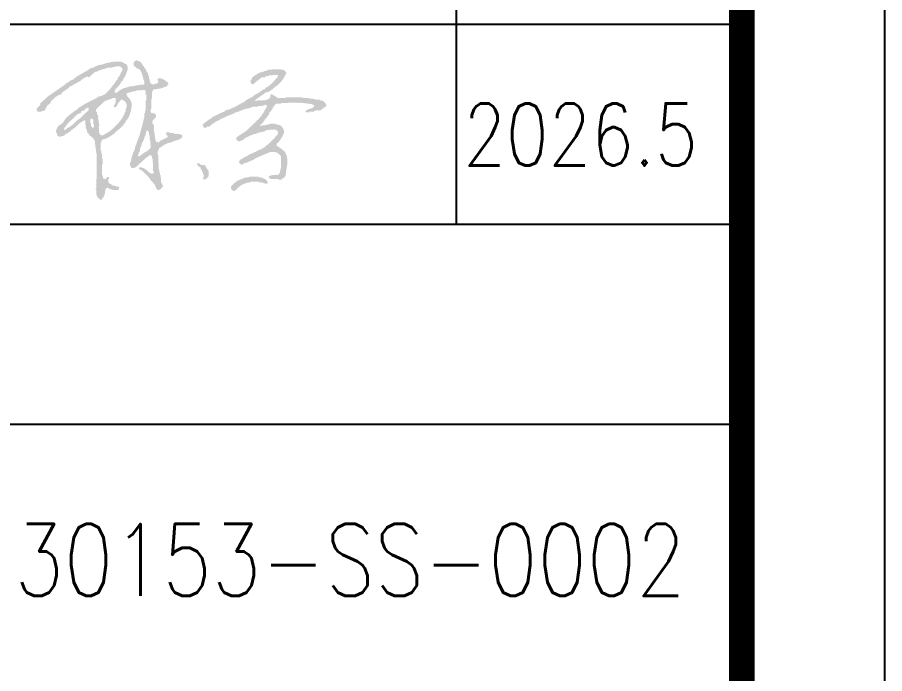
# Model space of a CAD drawing. Header units: metres. Extents: x 497246 to 997717, y 2998582 to 5998198.
# Drawn here: x 499059.81 to 499090.18, y 2999179.69 to 2999202.67 of the extents above; entities that cross this region are included whole.
import ezdxf

# ---------------------------------------------------------------- set-up
doc = ezdxf.new("R2010")
doc.units = ezdxf.units.M
doc.header["$LTSCALE"] = 1000
doc.layers.get('0').update_dxf_attribs({"linetype": 'CONTINUOUS'})
doc.layers.add('DIM', color=3, linetype='CONTINUOUS')
doc.layers.add('文字-给水', color=140, linetype='CONTINUOUS')
doc.styles.add('HZTXT', font='txt', dxfattribs={"width": 0.7, "bigfont": 'HZTXT'})

msp = doc.modelspace()

# ---------------------------------------------------------------- hatches: boundary and pattern name
h = msp.add_hatch(color=256)
h.dxf.hatch_style = 1
h.paths.add_polyline_path([(499063.356, 2999201.113), (499063.356, 2999201.134), (499063.377, 2999201.113), (499063.457, 2999201.113), (499063.608, 2999201.033), (499063.64, 2999201.014), (499063.655, 2999200.99), (499063.658, 2999200.953), (499063.678, 2999200.953), (499063.668, 2999200.832), (499063.623, 2999200.688), (499063.589, 2999200.617), (499063.508, 2999200.49), (499063.504, 2999200.459), (499063.487, 2999200.438), (499063.457, 2999200.43), (499063.457, 2999200.39), (499063.417, 2999200.369), (499063.417, 2999200.339), (499063.286, 2999200.188), (499063.254, 2999200.169), (499063.239, 2999200.145), (499063.236, 2999200.108), (499063.216, 2999200.108), (499063.214, 2999200.075), (499063.218, 2999200.055), (499063.236, 2999200.028), (499063.296, 2999200.028), (499063.296, 2999200.048), (499063.327, 2999200.048), (499063.387, 2999200.108), (499063.5, 2999200.172), (499063.562, 2999200.197), (499063.689, 2999200.229), (499063.753, 2999200.252), (499063.79, 2999200.256), (499063.859, 2999200.249), (499063.859, 2999200.269), (499063.94, 2999200.269), (499063.94, 2999200.289), (499064.08, 2999200.289), (499064.08, 2999200.309), (499064.241, 2999200.309), (499064.261, 2999200.329), (499064.261, 2999200.43), (499064.241, 2999200.43), (499064.241, 2999200.49), (499064.221, 2999200.49), (499064.211, 2999200.571), (499064.151, 2999200.751), (499064.118, 2999200.817), (499064.086, 2999200.849), (499064.02, 2999200.882), (499063.989, 2999200.885), (499063.968, 2999200.902), (499063.96, 2999200.932), (499063.899, 2999200.953), (499063.899, 2999200.993), (499063.879, 2999200.993), (499063.879, 2999201.083), (499063.93, 2999201.134), (499063.958, 2999201.157), (499063.984, 2999201.163), (499064.02, 2999201.154), (499064.121, 2999201.103), (499064.15, 2999201.088), (499064.163, 2999201.066), (499064.161, 2999201.033), (499064.181, 2999201.033), (499064.211, 2999200.973), (499064.243, 2999200.953), (499064.258, 2999200.93), (499064.261, 2999200.892), (499064.281, 2999200.892), (499064.332, 2999200.792), (499064.335, 2999200.76), (499064.351, 2999200.74), (499064.382, 2999200.731), (499064.382, 2999200.691), (499064.402, 2999200.691), (499064.402, 2999200.611), (499064.422, 2999200.611), (499064.422, 2999200.51), (499064.442, 2999200.51), (499064.442, 2999200.43), (499064.462, 2999200.43), (499064.46, 2999200.396), (499064.464, 2999200.377), (499064.482, 2999200.349), (499064.523, 2999200.349), (499064.523, 2999200.329), (499064.623, 2999200.329), (499064.623, 2999200.349), (499064.694, 2999200.349), (499064.724, 2999200.379), (499064.746, 2999200.399), (499064.753, 2999200.422), (499064.744, 2999200.45), (499064.724, 2999200.45), (499064.724, 2999200.53), (499064.864, 2999200.53), (499064.864, 2999200.51), (499064.925, 2999200.51), (499064.945, 2999200.47), (499064.985, 2999200.47), (499065.005, 2999200.43), (499065.036, 2999200.43), (499065.106, 2999200.349), (499065.045, 2999200.258), (499064.879, 2999200.194), (499064.79, 2999200.171), (499064.613, 2999200.148), (499064.59, 2999200.147), (499064.575, 2999200.138), (499064.563, 2999200.118), (499064.539, 2999200.089), (499064.534, 2999200.064), (499064.543, 2999200.028), (499064.523, 2999200.028), (499064.523, 2999199.827), (499064.503, 2999199.827), (499064.503, 2999199.465), (499064.482, 2999199.465), (499064.482, 2999199.344), (499064.503, 2999199.324), (499064.57, 2999199.316), (499064.607, 2999199.302), (499064.663, 2999199.264), (499064.663, 2999199.173), (499064.553, 2999199.062), (499064.538, 2999199.025), (499064.536, 2999199.001), (499064.543, 2999198.962), (499064.582, 2999198.905), (499064.595, 2999198.869), (499064.603, 2999198.801), (499064.583, 2999198.801), (499064.593, 2999198.741), (499064.634, 2999198.459), (499064.643, 2999198.359), (499064.663, 2999198.359), (499064.684, 2999198.298), (499064.764, 2999198.298), (499064.764, 2999198.318), (499064.804, 2999198.318), (499064.799, 2999198.332), (499064.81, 2999198.348), (499064.824, 2999198.348), (499065.045, 2999198.459), (499065.063, 2999198.463), (499065.073, 2999198.483), (499065.066, 2999198.499), (499065.096, 2999198.499), (499065.076, 2999198.52), (499065.043, 2999198.539), (499065.029, 2999198.563), (499065.025, 2999198.6), (499065.005, 2999198.6), (499065.025, 2999198.64), (499065.146, 2999198.64), (499065.146, 2999198.62), (499065.287, 2999198.62), (499065.287, 2999198.6), (499065.327, 2999198.6), (499065.327, 2999198.58), (499065.387, 2999198.58), (499065.387, 2999198.6), (499065.427, 2999198.6), (499065.427, 2999198.58), (499065.508, 2999198.58), (499065.508, 2999198.56), (499065.553, 2999198.563), (499065.588, 2999198.54), (499065.588, 2999198.489), (499065.498, 2999198.399), (499065.237, 2999198.318), (499065.226, 2999198.298), (499065.146, 2999198.298), (499065.146, 2999198.278), (499065.086, 2999198.268), (499064.925, 2999198.187), (499064.91, 2999198.187), (499064.9, 2999198.171), (499064.905, 2999198.158), (499064.864, 2999198.158), (499064.844, 2999198.117), (499064.815, 2999198.117), (499064.782, 2999198.098), (499064.767, 2999198.074), (499064.764, 2999198.037), (499064.744, 2999198.037), (499064.744, 2999197.977), (499064.724, 2999197.977), (499064.724, 2999197.856), (499064.744, 2999197.856), (499064.744, 2999197.575), (499064.764, 2999197.575), (499064.764, 2999197.333), (499064.784, 2999197.333), (499064.784, 2999197.233), (499064.804, 2999197.233), (499064.804, 2999197.152), (499064.824, 2999197.152), (499064.824, 2999197.052), (499064.844, 2999197.052), (499064.844, 2999196.891), (499064.864, 2999196.891), (499064.864, 2999196.831), (499064.885, 2999196.831), (499064.885, 2999196.79), (499064.905, 2999196.79), (499064.905, 2999196.74), (499064.844, 2999196.679), (499064.825, 2999196.648), (499064.801, 2999196.633), (499064.764, 2999196.629), (499064.764, 2999196.609), (499064.694, 2999196.65), (499064.634, 2999196.77), (499064.63, 2999196.801), (499064.613, 2999196.822), (499064.583, 2999196.831), (499064.583, 2999196.86), (499064.513, 2999196.931), (499064.48, 2999196.95), (499064.466, 2999196.974), (499064.462, 2999197.012), (499064.442, 2999197.012), (499064.412, 2999197.072), (499064.201, 2999197.283), (499064.161, 2999197.293), (499064.161, 2999197.313), (499064.115, 2999197.33), (499064.092, 2999197.346), (499064.06, 2999197.383), (499064.08, 2999197.394), (499064.08, 2999197.414), (499064.181, 2999197.414), (499064.181, 2999197.394), (499064.241, 2999197.394), (499064.241, 2999197.373), (499064.281, 2999197.373), (499064.281, 2999197.353), (499064.362, 2999197.303), (499064.414, 2999197.245), (499064.45, 2999197.22), (499064.523, 2999197.192), (499064.583, 2999197.213), (499064.583, 2999197.293), (499064.563, 2999197.293), (499064.563, 2999197.575), (499064.543, 2999197.575), (499064.543, 2999197.735), (499064.523, 2999197.735), (499064.528, 2999197.776), (499064.523, 2999197.8), (499064.503, 2999197.836), (499064.422, 2999197.836), (499064.402, 2999197.796), (499064.372, 2999197.796), (499064, 2999197.464), (499063.98, 2999197.432), (499063.957, 2999197.417), (499063.919, 2999197.414), (499063.919, 2999197.394), (499063.829, 2999197.394), (499063.797, 2999197.413), (499063.782, 2999197.437), (499063.779, 2999197.474), (499063.759, 2999197.474), (499063.759, 2999197.595), (499063.779, 2999197.595), (499063.779, 2999197.655), (499063.799, 2999197.655), (499063.809, 2999197.755), (499063.87, 2999197.936), (499063.915, 2999198.026), (499063.931, 2999198.078), (499063.94, 2999198.178), (499063.96, 2999198.178), (499064.08, 2999198.529), (499064.08, 2999198.499), (499064.091, 2999198.54), (499064.131, 2999198.701), (499064.151, 2999198.761), (499064.252, 2999199.163), (499064.261, 2999199.304), (499064.281, 2999199.304), (499064.281, 2999199.404), (499064.301, 2999199.404), (499064.301, 2999199.766), (499064.322, 2999199.766), (499064.322, 2999199.967), (499064.301, 2999199.967), (499064.301, 2999200.068), (499064.281, 2999200.128), (499064.181, 2999200.128), (499064.181, 2999200.108), (499063.98, 2999200.108), (499063.98, 2999200.088), (499063.879, 2999200.078), (499063.718, 2999200.037), (499063.638, 2999200.007), (499063.638, 2999199.927), (499063.658, 2999199.927), (499063.658, 2999199.897), (499063.738, 2999199.816), (499063.79, 2999199.734), (499063.808, 2999199.682), (499063.819, 2999199.585), (499063.789, 2999199.404), (499063.779, 2999199.344), (499063.759, 2999199.324), (499063.749, 2999199.264), (499063.668, 2999199.103), (499063.667, 2999199.088), (499063.652, 2999199.078), (499063.638, 2999199.083), (499063.578, 2999198.972), (499063.483, 2999198.852), (499063.426, 2999198.796), (499063.307, 2999198.701), (499063.227, 2999198.618), (499063.182, 2999198.581), (499063.085, 2999198.52), (499062.965, 2999198.446), (499062.898, 2999198.417), (499062.764, 2999198.379), (499062.773, 2999198.339), (499062.753, 2999198.339), (499062.753, 2999198.278), (499062.733, 2999198.278), (499062.733, 2999197.997), (499062.753, 2999197.997), (499062.753, 2999197.896), (499062.773, 2999197.896), (499062.773, 2999197.715), (499062.793, 2999197.715), (499062.793, 2999197.514), (499062.773, 2999197.514), (499062.773, 2999197.132), (499062.793, 2999197.132), (499062.793, 2999197.092), (499062.814, 2999197.092), (499062.811, 2999197.059), (499062.816, 2999197.039), (499062.834, 2999197.012), (499062.904, 2999197.012), (499062.945, 2999197.052), (499062.963, 2999197.074), (499062.987, 2999197.081), (499063.015, 2999197.072), (499063.015, 2999197.012), (499062.994, 2999197.012), (499062.994, 2999196.901), (499063.015, 2999196.88), (499063.034, 2999196.849), (499063.058, 2999196.834), (499063.095, 2999196.831), (499063.115, 2999196.79), (499063.175, 2999196.78), (499063.336, 2999196.74), (499063.377, 2999196.7), (499063.356, 2999196.629), (499063.135, 2999196.629), (499063.135, 2999196.65), (499063.075, 2999196.65), (499062.954, 2999196.71), (499062.954, 2999196.69), (499062.914, 2999196.69), (499062.914, 2999196.65), (499062.894, 2999196.65), (499062.894, 2999196.589), (499062.874, 2999196.589), (499062.874, 2999196.489), (499062.854, 2999196.489), (499062.854, 2999196.408), (499062.834, 2999196.408), (499062.834, 2999196.368), (499062.793, 2999196.348), (499062.773, 2999196.288), (499062.703, 2999196.288), (499062.663, 2999196.328), (499062.63, 2999196.347), (499062.616, 2999196.371), (499062.612, 2999196.408), (499062.592, 2999196.408), (499062.592, 2999196.469), (499062.572, 2999196.469), (499062.572, 2999196.629), (499062.552, 2999196.629), (499062.552, 2999196.67), (499062.572, 2999196.67), (499062.572, 2999197.012), (499062.592, 2999197.012), (499062.592, 2999197.805), (499062.583, 2999197.876), (499062.542, 2999198.158), (499062.532, 2999198.228), (499062.532, 2999198.318), (499062.502, 2999198.379), (499062.456, 2999198.445), (499062.427, 2999198.474), (499062.361, 2999198.52), (499062.329, 2999198.539), (499062.314, 2999198.563), (499062.311, 2999198.6), (499062.271, 2999198.62), (499062.241, 2999198.721), (499062.212, 2999198.788), (499062.205, 2999198.828), (499062.21, 2999198.902), (499062.19, 2999198.902), (499062.19, 2999199.062), (499062.13, 2999199.062), (499062.13, 2999199.042), (499062.09, 2999199.042), (499062.07, 2999199.002), (499062.04, 2999199.002), (499061.848, 2999198.831), (499061.829, 2999198.799), (499061.805, 2999198.784), (499061.768, 2999198.781), (499061.748, 2999198.741), (499061.718, 2999198.741), (499061.651, 2999198.67), (499061.611, 2999198.638), (499061.527, 2999198.59), (499061.495, 2999198.587), (499061.475, 2999198.57), (499061.466, 2999198.54), (499061.276, 2999198.479), (499061.285, 2999198.499), (499061.256, 2999198.499), (499061.223, 2999198.519), (499061.208, 2999198.542), (499061.205, 2999198.58), (499061.185, 2999198.58), (499061.185, 2999198.64), (499061.165, 2999198.64), (499061.165, 2999198.721), (499061.185, 2999198.721), (499061.185, 2999198.781), (499061.205, 2999198.781), (499061.205, 2999198.811), (499061.246, 2999198.866), (499061.275, 2999198.891), (499061.336, 2999198.922), (499061.407, 2999198.988), (499061.438, 2999199.028), (499061.486, 2999199.112), (499061.583, 2999199.21), (499061.636, 2999199.255), (499061.748, 2999199.334), (499061.767, 2999199.366), (499061.791, 2999199.381), (499061.828, 2999199.384), (499061.828, 2999199.404), (499061.889, 2999199.434), (499061.941, 2999199.492), (499061.977, 2999199.517), (499062.049, 2999199.545), (499062.029, 2999199.545), (499062.225, 2999199.663), (499062.326, 2999199.717), (499062.532, 2999199.816), (499062.563, 2999199.82), (499062.584, 2999199.836), (499062.592, 2999199.867), (499062.633, 2999199.867), (499062.633, 2999199.887), (499062.733, 2999199.91), (499062.783, 2999199.928), (499062.874, 2999199.977), (499063.065, 2999200.168), (499063.186, 2999200.329), (499063.218, 2999200.349), (499063.232, 2999200.372), (499063.236, 2999200.41), (499063.276, 2999200.43), (499063.276, 2999200.47), (499063.307, 2999200.478), (499063.323, 2999200.499), (499063.327, 2999200.53), (499063.329, 2999200.561), (499063.346, 2999200.582), (499063.377, 2999200.591), (499063.377, 2999200.631), (499063.417, 2999200.651), (499063.417, 2999200.711), (499063.437, 2999200.711), (499063.437, 2999200.751), (499063.477, 2999200.772), (499063.477, 2999200.832), (499063.497, 2999200.832), (499063.497, 2999200.862), (499063.407, 2999200.953), (499063.236, 2999200.953), (499063.236, 2999200.932), (499063.135, 2999200.932), (499063.135, 2999200.912), (499062.974, 2999200.912), (499062.974, 2999200.892), (499062.914, 2999200.892), (499062.914, 2999200.872), (499062.834, 2999200.862), (499062.653, 2999200.801), (499062.623, 2999200.792), (499062.612, 2999200.772), (499062.552, 2999200.772), (499062.552, 2999200.751), (499062.512, 2999200.751), (499062.492, 2999200.711), (499062.462, 2999200.711), (499062.371, 2999200.62), (499062.352, 2999200.589), (499062.328, 2999200.574), (499062.291, 2999200.571), (499062.291, 2999200.591), (499062.21, 2999200.591), (499062.21, 2999200.571), (499062.17, 2999200.571), (499062.15, 2999200.53), (499062.11, 2999200.53), (499062.09, 2999200.49), (499062.049, 2999200.49), (499062.029, 2999200.45), (499061.828, 2999200.339), (499061.797, 2999200.336), (499061.776, 2999200.32), (499061.768, 2999200.289), (499061.728, 2999200.289), (499061.728, 2999200.269), (499061.678, 2999200.269), (499061.581, 2999200.179), (499061.527, 2999200.139), (499061.416, 2999200.068), (499061.379, 2999200.036), (499061.363, 2999200.013), (499061.346, 2999199.967), (499061.265, 2999199.967), (499061.265, 2999199.947), (499061.155, 2999199.887), (499061.004, 2999199.746), (499060.973, 2999199.682), (499060.949, 2999199.65), (499060.894, 2999199.605), (499060.861, 2999199.586), (499060.846, 2999199.562), (499060.843, 2999199.525), (499060.803, 2999199.505), (499060.803, 2999199.454), (499060.783, 2999199.422), (499060.76, 2999199.408), (499060.722, 2999199.404), (499060.722, 2999199.384), (499060.662, 2999199.384), (499060.662, 2999199.364), (499060.521, 2999199.364), (499060.501, 2999199.384), (499060.501, 2999199.424), (499060.481, 2999199.424), (499060.481, 2999199.474), (499060.582, 2999199.575), (499060.604, 2999199.594), (499060.611, 2999199.618), (499060.602, 2999199.646), (499060.622, 2999199.646), (499060.622, 2999199.675), (499060.713, 2999199.746), (499060.829, 2999199.856), (499060.892, 2999199.907), (499061.024, 2999199.997), (499061.486, 2999200.319), (499061.506, 2999200.351), (499061.529, 2999200.366), (499061.567, 2999200.369), (499061.587, 2999200.41), (499061.627, 2999200.41), (499061.627, 2999200.43), (499061.728, 2999200.48), (499061.759, 2999200.483), (499061.78, 2999200.5), (499061.788, 2999200.53), (499061.828, 2999200.53), (499061.848, 2999200.571), (499062.21, 2999200.781), (499062.242, 2999200.785), (499062.262, 2999200.801), (499062.271, 2999200.832), (499062.311, 2999200.832), (499062.331, 2999200.872), (499062.532, 2999200.932), (499062.532, 2999200.953), (499062.572, 2999200.953), (499062.572, 2999200.973), (499062.633, 2999200.973), (499062.633, 2999200.993), (499062.747, 2999201.011), (499062.805, 2999201.025), (499062.914, 2999201.063), (499063.115, 2999201.103), (499063.166, 2999201.113)])
h.paths.add_polyline_path([(499063.446, 2999199.788), (499063.469, 2999199.795), (499063.497, 2999199.786), (499063.568, 2999199.726), (499063.6, 2999199.707), (499063.614, 2999199.683), (499063.618, 2999199.646), (499063.638, 2999199.646), (499063.638, 2999199.505), (499063.618, 2999199.505), (499063.618, 2999199.465), (499063.598, 2999199.465), (499063.598, 2999199.364), (499063.578, 2999199.364), (499063.568, 2999199.304), (499063.487, 2999199.143), (499063.347, 2999198.962), (499063.135, 2999198.75), (499063.075, 2999198.71), (499063.056, 2999198.678), (499063.032, 2999198.664), (499062.994, 2999198.66), (499062.974, 2999198.62), (499062.914, 2999198.62), (499062.919, 2999198.606), (499062.909, 2999198.591), (499062.894, 2999198.59), (499062.842, 2999198.553), (499062.807, 2999198.541), (499062.744, 2999198.54), (499062.711, 2999198.559), (499062.696, 2999198.583), (499062.693, 2999198.62), (499062.673, 2999198.62), (499062.673, 2999198.781), (499062.653, 2999198.781), (499062.653, 2999198.861), (499062.683, 2999198.861), (499062.673, 2999198.922), (499062.643, 2999199.103), (499062.633, 2999199.203), (499062.653, 2999199.203), (499062.614, 2999199.26), (499062.601, 2999199.296), (499062.592, 2999199.364), (499062.572, 2999199.364), (499062.565, 2999199.404), (499062.567, 2999199.427), (499062.583, 2999199.465), (499062.733, 2999199.615), (499062.814, 2999199.675), (499062.833, 2999199.708), (499062.857, 2999199.723), (499062.894, 2999199.726), (499062.894, 2999199.746), (499063.135, 2999199.827), (499063.135, 2999199.847), (499063.256, 2999199.847), (499063.256, 2999199.666), (499063.216, 2999199.646), (499063.216, 2999199.605), (499063.196, 2999199.605), (499063.196, 2999199.525), (499063.216, 2999199.525), (499063.216, 2999199.494), (499063.266, 2999199.545), (499063.298, 2999199.564), (499063.313, 2999199.588), (499063.316, 2999199.625), (499063.427, 2999199.766)], flags=16)
h.paths.add_polyline_path([(499062.311, 2999199.485), (499062.311, 2999199.424), (499062.291, 2999199.424), (499062.291, 2999199.394), (499062.21, 2999199.334), (499062.009, 2999199.132), (499061.889, 2999199.052), (499061.748, 2999198.911), (499061.607, 2999198.811), (499061.576, 2999198.808), (499061.555, 2999198.791), (499061.547, 2999198.761), (499061.507, 2999198.761), (499061.486, 2999198.721), (499061.446, 2999198.721), (499061.446, 2999198.781), (499061.466, 2999198.781), (499061.466, 2999198.821), (499061.507, 2999198.841), (499061.507, 2999198.881), (499061.547, 2999198.902), (499061.547, 2999198.931), (499061.839, 2999199.203), (499061.896, 2999199.261), (499061.933, 2999199.286), (499062.009, 2999199.313), (499062.038, 2999199.329), (499062.052, 2999199.352), (499062.049, 2999199.384), (499062.09, 2999199.384), (499062.09, 2999199.404), (499062.14, 2999199.404), (499062.188, 2999199.462), (499062.221, 2999199.486), (499062.291, 2999199.515), (499062.291, 2999199.485)], flags=16)
h.paths.add_polyline_path([(499062.452, 2999199.123), (499062.452, 2999199.083), (499062.472, 2999199.083), (499062.472, 2999198.922), (499062.492, 2999198.922), (499062.492, 2999198.821), (499062.472, 2999198.801), (499062.442, 2999198.801), (499062.402, 2999198.841), (499062.386, 2999198.888), (499062.384, 2999198.914), (499062.391, 2999198.962), (499062.371, 2999198.962), (499062.371, 2999199.103), (499062.391, 2999199.123)], flags=16)
h.paths.add_polyline_path([(499064.342, 2999198.701), (499064.402, 2999198.701), (499064.402, 2999198.64), (499064.422, 2999198.64), (499064.422, 2999198.54), (499064.442, 2999198.54), (499064.442, 2999198.359), (499064.462, 2999198.359), (499064.462, 2999198.218), (499064.482, 2999198.218), (499064.482, 2999198.107), (499064.422, 2999198.047), (499064.403, 2999198.015), (499064.379, 2999198), (499064.342, 2999197.997), (499064.322, 2999197.957), (499064.292, 2999197.957), (499064.071, 2999197.796), (499064.06, 2999197.816), (499064.03, 2999197.816), (499064.08, 2999197.966), (499064.1, 2999197.977), (499064.1, 2999198.077), (499064.121, 2999198.077), (499064.121, 2999198.117), (499064.141, 2999198.117), (499064.141, 2999198.178), (499064.161, 2999198.178), (499064.161, 2999198.238), (499064.221, 2999198.349), (499064.246, 2999198.409), (499064.281, 2999198.529), (499064.301, 2999198.54), (499064.301, 2999198.62), (499064.322, 2999198.62), (499064.319, 2999198.653), (499064.324, 2999198.673)], flags=16)
h.paths.add_polyline_path([(499068.846, 2999197.152), (499068.846, 2999197.172), (499068.866, 2999197.152), (499068.937, 2999197.152), (499068.997, 2999197.213), (499069.011, 2999197.25), (499069.014, 2999197.274), (499069.007, 2999197.313), (499069.027, 2999197.313), (499069.027, 2999197.394), (499069.047, 2999197.394), (499069.047, 2999197.805), (499069.017, 2999197.836), (499068.952, 2999197.899), (499068.91, 2999197.925), (499068.826, 2999197.957), (499068.675, 2999197.957), (499068.263, 2999197.785), (499068.102, 2999197.705), (499068.04, 2999197.664), (499068.003, 2999197.649), (499067.931, 2999197.635), (499067.941, 2999197.615), (499067.74, 2999197.554), (499067.74, 2999197.534), (499067.7, 2999197.534), (499067.7, 2999197.514), (499067.65, 2999197.514), (499067.599, 2999197.564), (499067.577, 2999197.584), (499067.57, 2999197.607), (499067.579, 2999197.635), (499067.599, 2999197.635), (499067.599, 2999197.675), (499067.72, 2999197.735), (499067.7, 2999197.735), (499067.72, 2999197.745), (499067.881, 2999197.826), (499067.937, 2999197.871), (499067.972, 2999197.889), (499068.041, 2999197.906), (499068.323, 2999198.047), (499068.383, 2999198.057), (499068.383, 2999198.077), (499068.423, 2999198.077), (499068.444, 2999198.117), (499068.474, 2999198.117), (499068.509, 2999198.162), (499068.534, 2999198.182), (499068.584, 2999198.208), (499068.816, 2999198.439), (499068.846, 2999198.489), (499068.904, 2999198.547), (499068.928, 2999198.584), (499068.957, 2999198.66), (499068.926, 2999198.66), (499068.926, 2999198.701), (499068.886, 2999198.701), (499068.866, 2999198.741), (499068.645, 2999198.741), (499068.645, 2999198.721), (499068.524, 2999198.721), (499068.524, 2999198.701), (499068.484, 2999198.701), (499068.484, 2999198.68), (499068.202, 2999198.62), (499068.202, 2999198.6), (499068.162, 2999198.6), (499068.162, 2999198.58), (499068.062, 2999198.58), (499068.062, 2999198.56), (499068.001, 2999198.549), (499067.8, 2999198.449), (499067.786, 2999198.448), (499067.775, 2999198.433), (499067.78, 2999198.419), (499067.74, 2999198.419), (499067.722, 2999198.383), (499067.699, 2999198.366), (499067.659, 2999198.359), (499067.612, 2999198.335), (499067.581, 2999198.33), (499067.529, 2999198.339), (499067.499, 2999198.368), (499067.476, 2999198.393), (499067.471, 2999198.417), (499067.478, 2999198.449), (499067.498, 2999198.481), (499067.521, 2999198.496), (499067.559, 2999198.499), (499067.559, 2999198.52), (499067.82, 2999198.69), (499067.981, 2999198.851), (499068.021, 2999198.871), (499068.273, 2999199.123), (499068.333, 2999199.203), (499068.365, 2999199.223), (499068.38, 2999199.246), (499068.383, 2999199.284), (499068.403, 2999199.284), (499068.524, 2999199.505), (499068.544, 2999199.505), (499068.544, 2999199.585), (499068.524, 2999199.585), (499068.524, 2999199.615), (499068.374, 2999199.565), (499068.243, 2999199.565), (499068.243, 2999199.545), (499068.041, 2999199.545), (499068.041, 2999199.525), (499068.001, 2999199.525), (499068.001, 2999199.505), (499067.72, 2999199.444), (499067.72, 2999199.424), (499067.679, 2999199.424), (499067.679, 2999199.404), (499067.599, 2999199.404), (499067.599, 2999199.384), (499067.408, 2999199.324), (499067.449, 2999199.324), (499067.157, 2999199.213), (499066.996, 2999199.132), (499066.936, 2999199.123), (499066.936, 2999199.103), (499066.895, 2999199.103), (499066.895, 2999199.083), (499066.795, 2999199.032), (499066.764, 2999199.029), (499066.743, 2999199.013), (499066.734, 2999198.982), (499066.694, 2999198.982), (499066.694, 2999198.962), (499066.653, 2999198.947), (499066.633, 2999198.933), (499066.604, 2999198.902), (499066.553, 2999198.86), (499066.517, 2999198.846), (499066.453, 2999198.841), (499066.453, 2999198.821), (499066.413, 2999198.821), (499066.413, 2999198.801), (499066.363, 2999198.801), (499066.332, 2999198.831), (499066.307, 2999198.864), (499066.302, 2999198.892), (499066.312, 2999198.931), (499066.553, 2999199.112), (499066.585, 2999199.116), (499066.605, 2999199.132), (499066.614, 2999199.163), (499066.654, 2999199.163), (499066.649, 2999199.177), (499066.66, 2999199.192), (499066.674, 2999199.193), (499066.875, 2999199.293), (499067.016, 2999199.354), (499067.047, 2999199.357), (499067.068, 2999199.374), (499067.076, 2999199.404), (499067.297, 2999199.465), (499067.297, 2999199.485), (499067.338, 2999199.485), (499067.338, 2999199.505), (499067.378, 2999199.505), (499067.72, 2999199.695), (499067.751, 2999199.699), (499067.772, 2999199.716), (499067.78, 2999199.746), (499067.82, 2999199.746), (499067.82, 2999199.766), (499067.981, 2999199.856), (499068.012, 2999199.86), (499068.033, 2999199.876), (499068.041, 2999199.907), (499068.082, 2999199.907), (499068.082, 2999199.927), (499068.263, 2999200.037), (499068.294, 2999200.041), (499068.315, 2999200.057), (499068.323, 2999200.088), (499068.363, 2999200.088), (499068.371, 2999200.118), (499068.392, 2999200.135), (499068.423, 2999200.138), (499068.455, 2999200.141), (499068.475, 2999200.158), (499068.484, 2999200.188), (499068.595, 2999200.249), (499068.717, 2999200.351), (499068.774, 2999200.408), (499068.876, 2999200.53), (499068.908, 2999200.55), (499068.923, 2999200.573), (499068.926, 2999200.611), (499068.946, 2999200.611), (499068.926, 2999200.651), (499068.745, 2999200.651), (499068.745, 2999200.631), (499068.705, 2999200.631), (499068.705, 2999200.651), (499068.645, 2999200.651), (499068.645, 2999200.631), (499068.604, 2999200.631), (499068.604, 2999200.611), (499068.524, 2999200.611), (499068.524, 2999200.591), (499068.484, 2999200.591), (499068.484, 2999200.571), (499068.374, 2999200.571), (499068.102, 2999200.359), (499068.086, 2999200.333), (499068.062, 2999200.323), (499068.032, 2999200.329), (499067.992, 2999200.369), (499067.976, 2999200.407), (499067.974, 2999200.43), (499067.981, 2999200.47), (499068.001, 2999200.47), (499068.001, 2999200.5), (499068.046, 2999200.566), (499068.076, 2999200.595), (499068.142, 2999200.641), (499068.254, 2999200.711), (499068.317, 2999200.738), (499068.444, 2999200.772), (499068.444, 2999200.792), (499068.524, 2999200.792), (499068.524, 2999200.812), (499068.584, 2999200.812), (499068.584, 2999200.832), (499068.745, 2999200.832), (499068.745, 2999200.852), (499069.047, 2999200.852), (499069.047, 2999200.832), (499069.127, 2999200.832), (499069.188, 2999200.781), (499069.218, 2999200.758), (499069.228, 2999200.728), (499069.218, 2999200.691), (499069.159, 2999200.577), (499069.124, 2999200.522), (499069.047, 2999200.419), (499068.943, 2999200.313), (499068.886, 2999200.265), (499068.765, 2999200.178), (499068.746, 2999200.146), (499068.722, 2999200.132), (499068.685, 2999200.128), (499068.685, 2999200.108), (499068.628, 2999200.069), (499068.592, 2999200.056), (499068.524, 2999200.048), (499068.524, 2999200.028), (499068.484, 2999200.028), (499068.444, 2999199.983), (499068.417, 2999199.963), (499068.363, 2999199.937), (499068.122, 2999199.756), (499068.15, 2999199.739), (499068.172, 2999199.736), (499068.202, 2999199.746), (499068.202, 2999199.766), (499068.504, 2999199.766), (499068.504, 2999199.786), (499068.584, 2999199.786), (499068.584, 2999199.806), (499068.645, 2999199.827), (499068.645, 2999199.867), (499068.665, 2999199.867), (499068.665, 2999199.937), (499068.715, 2999199.987), (499068.725, 2999199.967), (499068.765, 2999199.967), (499068.785, 2999199.927), (499068.826, 2999199.927), (499068.846, 2999199.887), (499068.886, 2999199.887), (499068.906, 2999199.847), (499069.208, 2999199.847), (499069.208, 2999199.867), (499069.791, 2999199.867), (499069.791, 2999199.847), (499070.032, 2999199.847), (499070.032, 2999199.827), (499070.153, 2999199.827), (499070.153, 2999199.806), (499070.233, 2999199.806), (499070.233, 2999199.786), (499070.414, 2999199.786), (499070.414, 2999199.766), (499070.454, 2999199.766), (499070.454, 2999199.746), (499070.515, 2999199.746), (499070.535, 2999199.706), (499070.565, 2999199.706), (499070.626, 2999199.625), (499070.632, 2999199.593), (499070.627, 2999199.57), (499070.605, 2999199.545), (499070.596, 2999199.525), (499070.575, 2999199.517), (499070.555, 2999199.525), (499070.535, 2999199.485), (499070.495, 2999199.485), (499070.495, 2999199.465), (499070.438, 2999199.426), (499070.402, 2999199.413), (499070.334, 2999199.404), (499070.334, 2999199.424), (499070.293, 2999199.424), (499070.293, 2999199.404), (499070.233, 2999199.404), (499070.233, 2999199.384), (499070.193, 2999199.384), (499070.193, 2999199.364), (499070.032, 2999199.364), (499070.032, 2999199.344), (499069.911, 2999199.344), (499069.911, 2999199.364), (499069.882, 2999199.364), (499069.911, 2999199.394), (499069.975, 2999199.442), (499070.015, 2999199.46), (499070.092, 2999199.474), (499070.149, 2999199.503), (499070.175, 2999199.526), (499070.213, 2999199.575), (499070.193, 2999199.585), (499070.193, 2999199.605), (499070.153, 2999199.605), (499070.153, 2999199.625), (499070.092, 2999199.635), (499069.771, 2999199.675), (499069.69, 2999199.686), (499069.71, 2999199.666), (499069.63, 2999199.666), (499069.63, 2999199.686), (499069.288, 2999199.686), (499069.288, 2999199.666), (499069.047, 2999199.666), (499069.047, 2999199.646), (499068.876, 2999199.646), (499068.81, 2999199.582), (499068.781, 2999199.544), (499068.735, 2999199.465), (499068.732, 2999199.433), (499068.715, 2999199.413), (499068.685, 2999199.404), (499068.685, 2999199.364), (499068.654, 2999199.356), (499068.638, 2999199.335), (499068.635, 2999199.304), (499068.631, 2999199.273), (499068.615, 2999199.252), (499068.584, 2999199.243), (499068.584, 2999199.203), (499068.564, 2999199.203), (499068.514, 2999199.123), (499068.482, 2999199.103), (499068.467, 2999199.08), (499068.464, 2999199.042), (499068.423, 2999199.022), (499068.423, 2999198.992), (499068.353, 2999198.922), (499068.321, 2999198.902), (499068.306, 2999198.879), (499068.303, 2999198.841), (499068.323, 2999198.861), (499068.363, 2999198.861), (499068.363, 2999198.881), (499068.484, 2999198.891), (499068.645, 2999198.931), (499068.685, 2999198.942), (499068.846, 2999198.942), (499068.846, 2999198.922), (499068.926, 2999198.922), (499068.926, 2999198.902), (499068.986, 2999198.897), (499069.018, 2999198.886), (499069.067, 2999198.851), (499069.087, 2999198.843), (499069.095, 2999198.821), (499069.087, 2999198.801), (499069.127, 2999198.781), (499069.127, 2999198.721), (499069.147, 2999198.721), (499069.147, 2999198.6), (499069.127, 2999198.6), (499069.127, 2999198.54), (499069.107, 2999198.54), (499069.107, 2999198.499), (499069.067, 2999198.479), (499069.067, 2999198.439), (499069.027, 2999198.419), (499069.027, 2999198.389), (499068.937, 2999198.278), (499068.904, 2999198.259), (499068.889, 2999198.235), (499068.884, 2999198.179), (499069.097, 2999198.037), (499069.163, 2999197.976), (499069.19, 2999197.937), (499069.228, 2999197.856), (499069.25, 2999197.812), (499069.255, 2999197.784), (499069.248, 2999197.735), (499069.268, 2999197.735), (499069.268, 2999197.554), (499069.258, 2999197.494), (499069.218, 2999197.253), (499069.208, 2999197.122), (499069.167, 2999197.082), (499069.148, 2999197.05), (499069.124, 2999197.035), (499069.087, 2999197.032), (499069.067, 2999196.991), (499068.946, 2999196.991), (499068.946, 2999197.012), (499068.665, 2999197.012), (499068.665, 2999197.032), (499068.625, 2999197.032), (499068.625, 2999197.112), (499068.665, 2999197.112), (499068.665, 2999197.132), (499068.745, 2999197.132), (499068.745, 2999197.152)])
h.paths.add_polyline_path([(499068.498, 2999196.994), (499068.423, 2999197.032), (499068.396, 2999197.05), (499068.376, 2999197.054), (499068.343, 2999197.052), (499068.343, 2999197.072), (499068.263, 2999197.072), (499068.263, 2999197.092), (499067.921, 2999197.092), (499067.921, 2999197.072), (499067.82, 2999197.072), (499067.82, 2999197.052), (499067.74, 2999197.052), (499067.74, 2999197.032), (499067.7, 2999197.032), (499067.7, 2999197.012), (499067.639, 2999197.001), (499067.478, 2999196.921), (499067.318, 2999196.78), (499067.318, 2999196.75), (499067.297, 2999196.75), (499067.291, 2999196.711), (499067.293, 2999196.687), (499067.308, 2999196.65), (499067.368, 2999196.589), (499067.438, 2999196.599), (499067.579, 2999196.74), (499067.69, 2999196.814), (499067.753, 2999196.843), (499067.881, 2999196.88), (499067.981, 2999196.891), (499067.981, 2999196.911), (499068.263, 2999196.911), (499068.263, 2999196.891), (499068.403, 2999196.891), (499068.403, 2999196.871), (499068.544, 2999196.84), (499068.569, 2999196.856), (499068.58, 2999196.872), (499068.584, 2999196.901), (499068.532, 2999196.966)])
h.paths.add_polyline_path([(499066.493, 2999197.333), (499066.453, 2999197.353), (499066.453, 2999197.394), (499066.413, 2999197.414), (499066.409, 2999197.451), (499066.395, 2999197.475), (499066.363, 2999197.494), (499066.332, 2999197.494), (499066.212, 2999197.514), (499066.192, 2999197.554), (499066.111, 2999197.554), (499066.102, 2999197.527), (499066.109, 2999197.503), (499066.131, 2999197.484), (499066.163, 2999197.447), (499066.186, 2999197.431), (499066.232, 2999197.414), (499066.232, 2999197.353), (499066.252, 2999197.353), (499066.252, 2999197.313), (499066.272, 2999197.323), (499066.332, 2999197.142), (499066.332, 2999197.072), (499066.312, 2999197.012), (499066.332, 2999196.991), (499066.373, 2999196.991), (499066.373, 2999197.012), (499066.4, 2999197.002), (499066.424, 2999197.009), (499066.443, 2999197.032), (499066.513, 2999197.112), (499066.513, 2999197.293), (499066.493, 2999197.293)])

# ---------------------------------------------------------------- linework, layer by layer
at = {"layer": '文字-给水'}
for p, q in [((499075.183, 2999251.929), (499075.183, 2999195.429)), ((499085.183, 2999155.929), (499085.183, 2999251.929)), ((499031.67, 2999202.429), (499085.183, 2999202.429)), ((499031.67, 2999195.429), (499085.183, 2999195.429)), ((498882.034, 2999188.429), (499085.183, 2999188.429))]:
    msp.add_line(p, q, dxfattribs=at)
msp.add_lwpolyline([(499090.183, 2999276.929), (499090.183, 2998856.929), (498793.183, 2998856.929), (498793.183, 2999276.929)], close=True, dxfattribs=at)
at = {"layer": '文字-给水', "const_width": 0.9}
msp.add_lwpolyline([(499085.183, 2998861.929), (498798.183, 2998861.929), (498798.183, 2999251.929), (499085.183, 2999251.929)], close=True, dxfattribs=at)

# ---------------------------------------------------------------- texts
at = {"color": 3, "style": 'HZTXT', "width": 0.8}
msp.add_text('05S20230153-SS-0002', height=2.52, dxfattribs=at).set_placement((499049.344, 2999182.411))
at = {"layer": 'DIM', "color": 0, "linetype": 'Continuous', "style": 'HZTXT', "width": 0.8}
msp.add_text('2026.5', height=2.1773, dxfattribs=at).set_placement((499075.427, 2999197.476))

doc.saveas('drawing.dxf')
